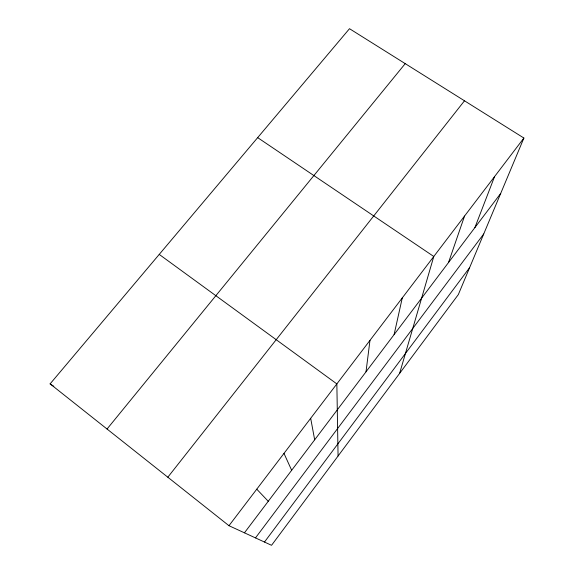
<?xml version="1.0" encoding="UTF-8"?>
<svg xmlns="http://www.w3.org/2000/svg" width="574" height="574" viewBox="0 0 574 574"><rect width="100%" height="100%" fill="white"/><g stroke="black" fill="none" stroke-linecap="round" stroke-linejoin="round"><path stroke-width="0.86" d="M366.004 371.823L369.972 340.375M394.094 334.613L402.274 297.913M399.597 373.423L433.793 256.485L257.669 137.631M448.516 262.533L464.545 216.054M474.885 227.613L494.573 176.584M523.897 138.04L458.339 294.577L271.545 545.3L228.976 525.705L50.103 383.87L349.501 28.7L523.897 138.04L228.976 525.705M264.478 542.043L469.611 267.656M255.48 537.903L483.724 233.962M244.445 532.823L500.707 193.409M167.823 477.216L464.488 100.794M107.044 429.022L405.222 63.642M50.103 383.87L53.812 386.331M159.228 254.411L336.852 383.906L338.072 456.007M256.757 489.184L268.259 501.281M283.987 453.395L291.664 470.278M310.678 418.31L314.674 439.806"/></g></svg>
